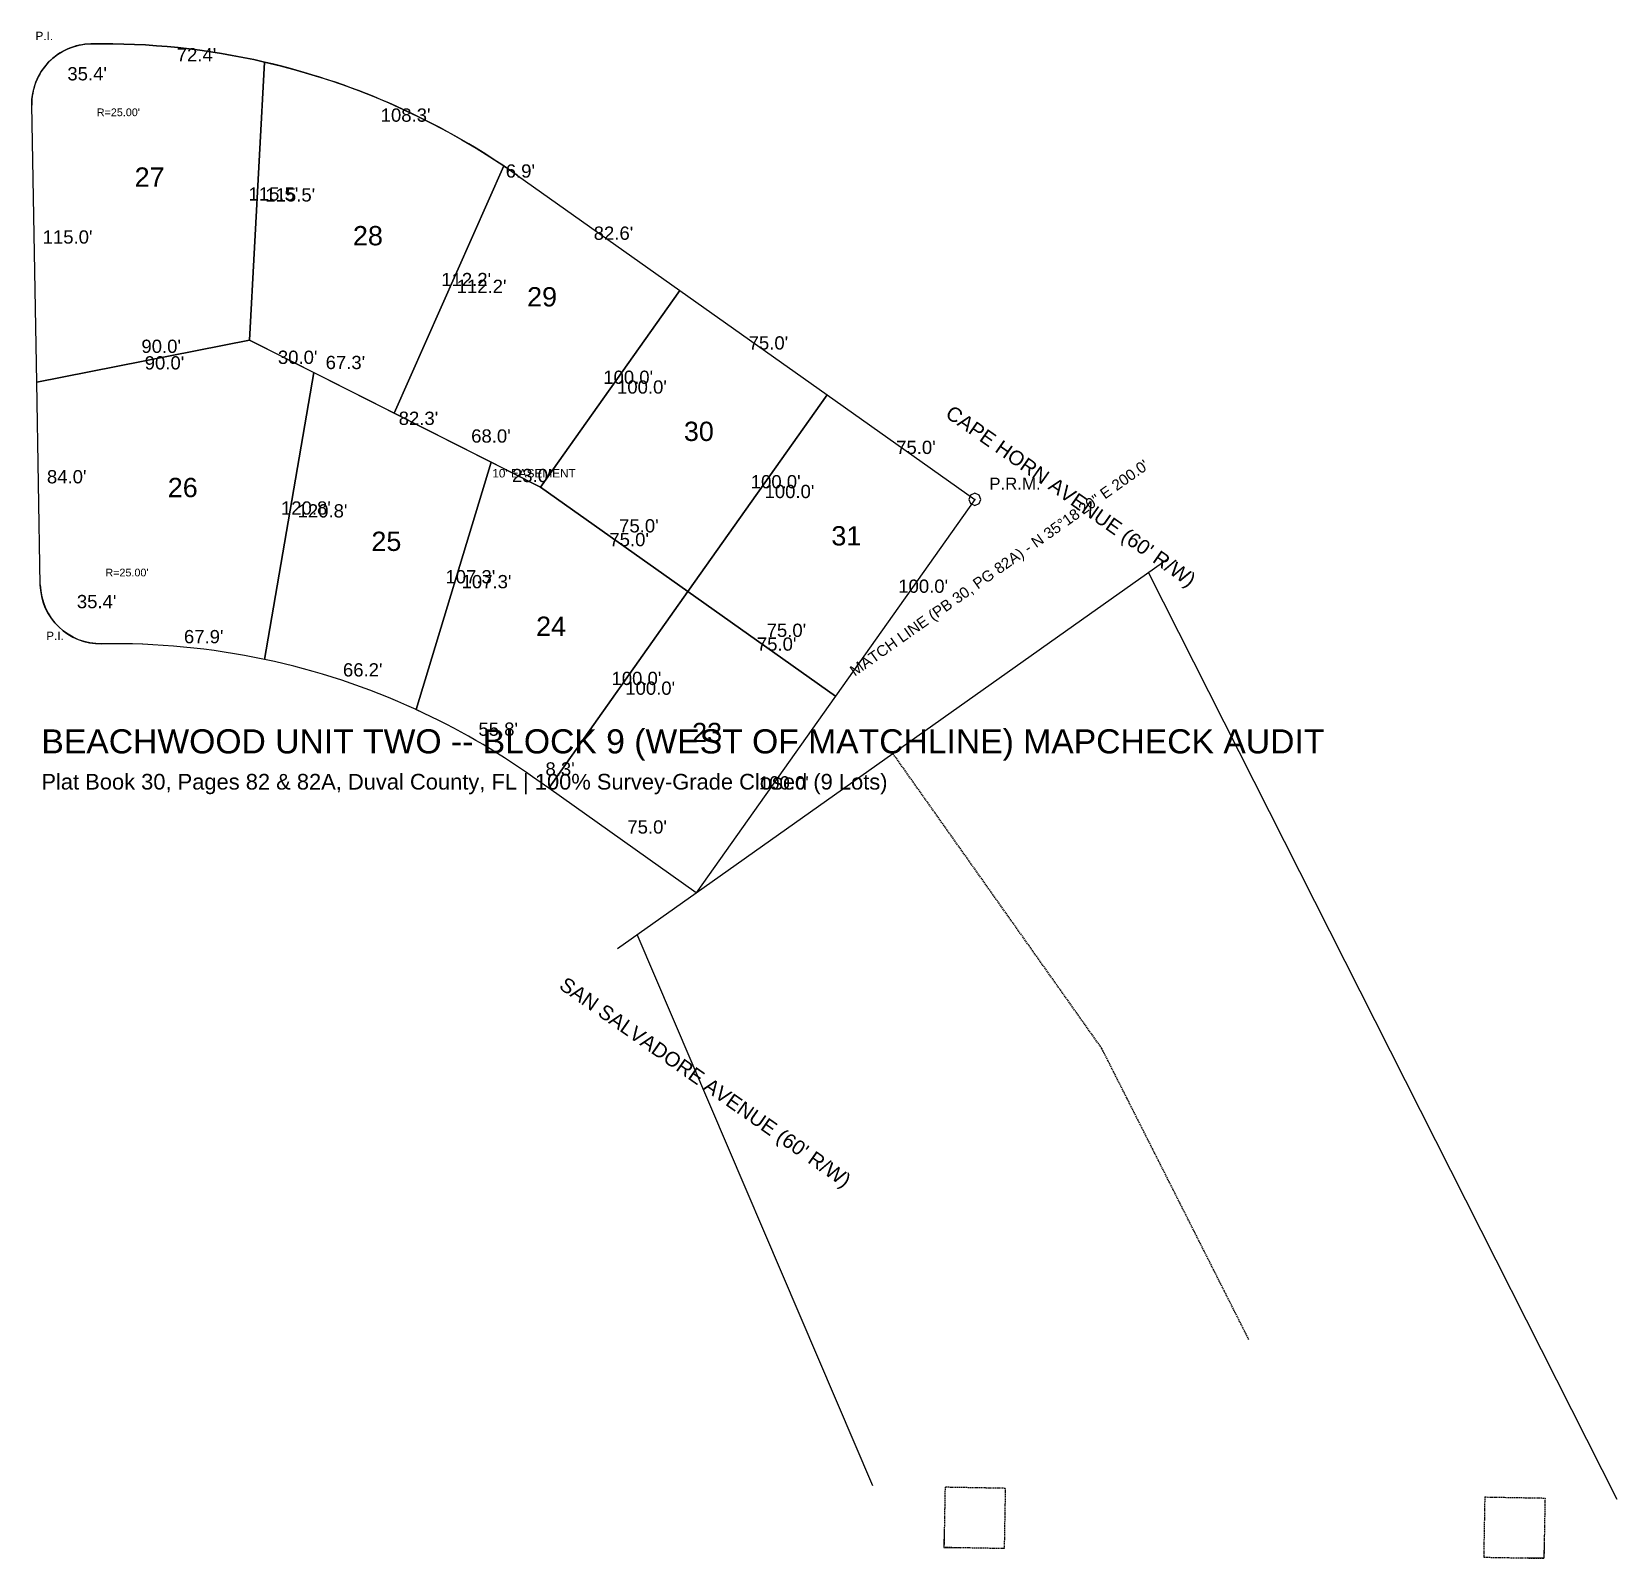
# Model space of a CAD drawing. Extents: x -276 to 382, y -276 to 357.
import ezdxf

# ---------------------------------------------------------------- set-up
doc = ezdxf.new("R2010")
doc.units = 0
for name, pattern in [('DASHED', [0.75, 0.5, -0.25]), ('ROT_-35.00', [0]), ('ROT_35.30', [0])]:
    doc.linetypes.add(name, pattern=pattern)
for name, color, linetype in [('CURVE', 6, 'CONTINUOUS'), ('DIM-LABELS', 3, 'CONTINUOUS'), ('EASEMENT', 3, 'DASHED'), ('LOT_LINE', 4, 'CONTINUOUS'), ('MATCHLINE', 7, 'CONTINUOUS'), ('MONUMENT', 2, 'CONTINUOUS'), ('RADIAL_LINE', 1, 'DASHED'), ('ROW_STREET', 2, 'CONTINUOUS'), ('STREET_CL', 2, 'Continuous'), ('TEXT-LABELS', 7, 'CONTINUOUS'), ('TITLEBLOCK', 2, 'CONTINUOUS')]:
    doc.layers.add(name, color=color, linetype=linetype)
doc.styles.get("Standard").update_dxf_attribs({"font": 'Arial'})

msp = doc.modelspace()

# ---------------------------------------------------------------- linework, layer by layer
at = {"layer": 'CURVE'}
for points in [[(-275.7334, 326.7585), (-275.657, 329.2107), (-275.3406, 331.6436), (-274.7873, 334.0338), (-274.0023, 336.3582), (-272.9933, 338.5945), (-271.77, 340.7211), (-270.3441, 342.7176), (-268.7293, 344.5647), (-266.9413, 346.2446), (-264.9973, 347.7412), (-262.9159, 349.04), (-260.7173, 350.1286), (-258.4225, 350.9964), (-256.0537, 351.6352), (-253.6337, 352.0386), (-251.1859, 352.2029)], [(-251.1859, 352.2029), (-246.6503, 352.2497), (-242.1146, 352.2272), (-237.5797, 352.1354), (-233.0468, 351.9744), (-228.5169, 351.7441), (-223.991, 351.4448), (-219.4702, 351.0763), (-214.9555, 350.6389), (-210.4481, 350.1325), (-205.9489, 349.5574), (-201.4591, 348.9137), (-196.9796, 348.2014), (-192.5114, 347.4208), (-188.0558, 346.5721), (-183.6136, 345.6555), (-179.1859, 344.6711)], [(-179.1866, 344.6712), (-172.5746, 343.0681), (-166.001, 341.314), (-159.4693, 339.4097), (-152.983, 337.3564), (-146.5454, 335.155), (-140.1599, 332.8067), (-133.8299, 330.3128), (-127.5586, 327.6746), (-121.3494, 324.8934), (-115.2056, 321.9707), (-109.1303, 318.908), (-103.1268, 315.707), (-97.1982, 312.3693), (-91.3475, 308.8967), (-85.578, 305.291), (-79.8925, 301.5541)], [(-79.8939, 301.5547), (-79.5359, 301.3131), (-79.1782, 301.0709), (-78.8208, 300.8282), (-78.4638, 300.585), (-78.1071, 300.3413), (-77.7508, 300.097), (-77.3949, 299.8523), (-77.0393, 299.607), (-76.684, 299.3612), (-76.3291, 299.1149), (-75.9746, 298.868), (-75.6205, 298.6207), (-75.2667, 298.3728), (-74.9132, 298.1245), (-74.5602, 297.8756), (-74.2074, 297.6262)], [(-246.7072, 103.2578), (-249.1594, 103.3329), (-251.5925, 103.648), (-253.983, 104.2), (-256.3078, 104.9837), (-258.5447, 105.9915), (-260.6719, 107.2137), (-262.6692, 108.6385), (-264.5172, 110.2522), (-266.1981, 112.0393), (-267.6957, 113.9825), (-268.9957, 116.0632), (-270.0855, 118.2613), (-270.9545, 120.5556), (-271.5945, 122.924), (-271.9993, 125.3438), (-272.165, 127.7915)], [(-179.1067, 96.7817), (-183.274, 97.6346), (-187.4529, 98.4282), (-191.6427, 99.1626), (-195.8424, 99.8374), (-200.0513, 100.4526), (-204.2686, 101.0081), (-208.4932, 101.5037), (-212.7245, 101.9393), (-216.9615, 102.3149), (-221.2034, 102.6304), (-225.4494, 102.8857), (-229.6986, 103.0808), (-233.9501, 103.2156), (-238.203, 103.2901), (-242.4567, 103.3043), (-246.71, 103.2581)], [(-116.2757, 75.9956), (-120.0548, 77.6974), (-123.857, 79.3468), (-127.6817, 80.9436), (-131.528, 82.4873), (-135.3953, 83.9777), (-139.2828, 85.4146), (-143.1899, 86.7976), (-147.1156, 88.1265), (-151.0593, 89.401), (-155.0203, 90.621), (-158.9978, 91.786), (-162.9909, 92.896), (-166.999, 93.9508), (-171.0213, 94.95), (-175.0571, 95.8936), (-179.1055, 96.7813)], [(-67.9726, 48.139), (-70.8326, 50.1395), (-73.7156, 52.1066), (-76.6214, 54.04), (-79.5494, 55.9395), (-82.4993, 57.8048), (-85.4707, 59.6356), (-88.4633, 61.4317), (-91.4765, 63.1929), (-94.51, 64.9189), (-97.5634, 66.6095), (-100.6363, 68.2644), (-103.7282, 69.8835), (-106.8387, 71.4665), (-109.9675, 73.0132), (-113.114, 74.5234), (-116.2779, 75.9969)]]:
    msp.add_lwpolyline(points, dxfattribs=at)
for centre, radius, start, end in [((-250.7374, 327.207), 25, 91.0278, 181.0278), ((-245.8571, 55.2407), 297.01, 77.0281, 91.028), ((-245.8598, 55.2413), 297.01, 56.0279, 77.0276), ((-245.8611, 55.2422), 297.01, 54.6946, 56.0276), ((-247.1682, 128.2536), 25, 181.0613, 271.0566), ((-241.3282, -196.6539), 299.96, 78.0281, 91.0275), ((-241.329, -196.6538), 299.96, 65.361, 78.0279), ((-241.3295, -196.6535), 299.96, 54.6947, 65.3609)]:
    msp.add_arc(centre, radius, start, end, dxfattribs=at)
at = {"layer": 'EASEMENT'}
for p, q in [((168.2987, -64.6186), (81.6082, 57.7937)), ((178.6689, -85.148), (168.2987, -64.6186)), ((215.7806, -158.6168), (178.6689, -85.148)), ((229.3069, -185.3943), (215.7806, -158.6168))]:
    msp.add_line(p, q, dxfattribs=at)
at = {"layer": 'LOT_LINE'}
for points in [[(-273.6706, 211.777), (-275.7334, 326.7585), (-275.657, 329.2107), (-275.3406, 331.6436), (-274.7873, 334.0338), (-274.0023, 336.3582), (-272.9933, 338.5945), (-271.77, 340.7211), (-270.3441, 342.7176), (-268.7293, 344.5647), (-266.9413, 346.2446), (-264.9973, 347.7412), (-262.9159, 349.04), (-260.7173, 350.1286), (-258.4225, 350.9964), (-256.0537, 351.6352), (-253.6337, 352.0386), (-251.1859, 352.2029), (-246.6503, 352.2497), (-242.1146, 352.2272), (-237.5797, 352.1354), (-233.0468, 351.9744), (-228.5169, 351.7441), (-223.991, 351.4448), (-219.4702, 351.0763), (-214.9555, 350.6389), (-210.4481, 350.1325), (-205.9489, 349.5574), (-201.4591, 348.9137), (-196.9796, 348.2014), (-192.5114, 347.4208), (-188.0558, 346.5721), (-183.6136, 345.6555), (-179.1866, 344.6712), (-185.3943, 229.3069)], [(-185.3943, 229.3069), (-179.1866, 344.6712), (-172.5746, 343.0681), (-166.001, 341.314), (-159.4693, 339.4097), (-152.983, 337.3564), (-146.5454, 335.155), (-140.1599, 332.8067), (-133.8299, 330.3128), (-127.5586, 327.6746), (-121.3494, 324.8934), (-115.2056, 321.9707), (-109.1303, 318.908), (-103.1268, 315.707), (-97.1982, 312.3693), (-91.3475, 308.8967), (-85.578, 305.291), (-79.8939, 301.5547), (-125.3144, 198.9583)], [(-125.3144, 198.9583), (-79.8939, 301.5547), (-79.5359, 301.3131), (-79.1782, 301.0709), (-78.8208, 300.8282), (-78.4638, 300.585), (-78.1071, 300.3413), (-77.7508, 300.097), (-77.3949, 299.8523), (-77.0393, 299.607), (-76.684, 299.3612), (-76.3291, 299.1149), (-75.9746, 298.868), (-75.6205, 298.6207), (-75.2667, 298.3728), (-74.9132, 298.1245), (-74.5602, 297.8756), (-74.2087, 297.6271), (-6.8249, 249.9068), (-64.6186, 168.2987)], [(-64.6186, 168.2987), (-6.8249, 249.9068), (54.3812, 206.5616), (-3.4124, 124.9534)], [(-273.6706, 211.777), (-185.3943, 229.3069), (-158.6168, 215.7806), (-179.1067, 96.7817), (-183.274, 97.6346), (-187.4529, 98.4282), (-191.6427, 99.1626), (-195.8424, 99.8374), (-200.0513, 100.4526), (-204.2686, 101.0081), (-208.4932, 101.5037), (-212.7245, 101.9393), (-216.9615, 102.3149), (-221.2034, 102.6304), (-225.4494, 102.8857), (-229.6986, 103.0808), (-233.9501, 103.2156), (-238.203, 103.2901), (-242.4567, 103.3043), (-246.7072, 103.2578), (-249.1594, 103.3329), (-251.5925, 103.648), (-253.983, 104.2), (-256.3078, 104.9837), (-258.5447, 105.9915), (-260.6719, 107.2137), (-262.6692, 108.6385), (-264.5172, 110.2522), (-266.1981, 112.0393), (-267.6957, 113.9825), (-268.9957, 116.0632), (-270.0855, 118.2613), (-270.9545, 120.5556), (-271.5945, 122.924), (-271.9993, 125.3438), (-272.1639, 127.7905)], [(-179.1067, 96.7817), (-158.6168, 215.7806), (-85.148, 178.6689), (-116.2757, 75.9956), (-120.0548, 77.6974), (-123.857, 79.3468), (-127.6817, 80.9436), (-131.528, 82.4873), (-135.3953, 83.9777), (-139.2828, 85.4146), (-143.1899, 86.7976), (-147.1156, 88.1265), (-151.0593, 89.401), (-155.0203, 90.621), (-158.9978, 91.786), (-162.9909, 92.896), (-166.999, 93.9508), (-171.0213, 94.95), (-175.0571, 95.8936)], [(-3.4124, 124.9534), (54.3812, 206.5616), (115.5874, 163.2163), (57.7937, 81.6082)], [(-116.2757, 75.9956), (-85.148, 178.6689), (-64.6186, 168.2987), (-3.4124, 124.9534), (-61.191, 43.3364), (-67.9726, 48.139), (-70.8326, 50.1395), (-73.7156, 52.1066), (-76.6214, 54.04), (-79.5494, 55.9395), (-82.4993, 57.8048), (-85.4707, 59.6356), (-88.4633, 61.4317), (-91.4765, 63.1929), (-94.51, 64.9189), (-97.5634, 66.6095), (-100.6363, 68.2644), (-103.7282, 69.8835), (-106.8387, 71.4665), (-109.9675, 73.0132), (-113.114, 74.5234)], [(-61.191, 43.3364), (-3.4124, 124.9534), (57.7937, 81.6082), (0, 0)]]:
    msp.add_lwpolyline(points, close=True, dxfattribs=at)
at = {"layer": 'MATCHLINE'}
for p, q in [((163.2163, 115.5874), (195.8596, 138.7048)), ((0, 0), (163.2163, 115.5874)), ((-32.6433, -23.1175), (0, 0))]:
    msp.add_line(p, q, dxfattribs=at)
at = {"layer": 'MONUMENT'}
msp.add_lwpolyline([(118.0874, 163.2163), (117.3551, 164.9841), (115.5874, 165.7163), (113.8196, 164.9841), (113.0874, 163.2163), (113.8196, 161.4485), (115.5874, 160.7163), (117.3551, 161.4485)], close=True, dxfattribs=at)
msp.add_point((115.5874, 163.2163), dxfattribs=at)
at = {"layer": 'RADIAL_LINE'}
for p, q in [((103.2578, -246.7072), (102.7946, -271.7155)), ((128.239, -247.1679), (103.2578, -246.7072)), ((128.239, -247.1679), (127.7905, -272.1639)), ((327.207, -250.7374), (326.7585, -275.7334)), ((327.207, -250.7374), (352.2029, -251.1859)), ((352.2029, -251.1859), (351.7545, -276.1818)), ((127.7905, -272.1639), (102.7946, -271.7155)), ((326.7585, -275.7334), (351.7545, -276.1818))]:
    msp.add_line(p, q, dxfattribs=at)
at = {"layer": 'ROW_STREET'}
for p, q in [((102.9201, -264.7166), (102.7946, -271.7155)), ((351.8801, -269.183), (351.7545, -276.1818)), ((102.7946, -271.7155), (109.7934, -271.841)), ((351.7545, -276.1818), (344.7556, -276.0563))]:
    msp.add_line(p, q, dxfattribs=at)
at = {"layer": 'STREET_CL'}
for p, q in [((382.1981, -251.724), (187.6988, 132.9255)), ((73.2627, -246.1691), (-24.4824, -17.3381))]:
    msp.add_line(p, q, dxfattribs=at)

# ---------------------------------------------------------------- texts
at = {"layer": 'DIM-LABELS'}
for s, height, p in [('P.I.', 3.5, (-274.1818, 353.7545)), ("72.4'", 5.5, (-215.5504, 344.956)), ("35.4'", 5.5, (-260.9408, 337.0506)), ("108.3'", 5.5, (-130.9343, 319.9026)), ("6.9'", 5.5, (-79.0407, 296.7113)), ("115.5'", 5.5, (-185.7854, 287.1771)), ("115.5'", 5.5, (-178.7955, 286.801)), ("82.6'", 5.5, (-42.5396, 270.9107)), ("115.0'", 5.5, (-271.2026, 269.3306)), ("112.2'", 5.5, (-105.8046, 251.6734)), ("112.2'", 5.5, (-99.4038, 248.8397)), ("75.0'", 5.5, (21.7554, 225.3779)), ("90.0'", 5.5, (-230.2142, 223.9749)), ("30.0'", 5.5, (-173.5836, 219.4197)), ("90.0'", 5.5, (-228.8508, 217.109)), ("67.3'", 5.5, (-153.7763, 217.2567)), ("100.0'", 5.5, (-38.578, 211.1255)), ("100.0'", 5.5, (-32.8654, 207.08)), ("82.3'", 5.5, (-123.4605, 194.1007)), ("68.0'", 5.5, (-93.3884, 186.7526)), ("75.0'", 5.5, (82.9615, 182.0327)), ("84.0'", 5.5, (-269.4178, 169.8466)), ("23.0'", 5.5, (-76.4614, 170.3597)), ("100.0'", 5.5, (22.6281, 167.7803)), ("100.0'", 5.5, (28.3407, 163.7347)), ("120.8'", 5.5, (-172.311, 156.8751)), ("120.8'", 5.5, (-165.4125, 155.6872)), ("75.0'", 5.5, (-31.9927, 149.4823)), ("75.0'", 5.5, (-36.0383, 143.7698)), ("107.3'", 5.5, (-104.0613, 128.3477)), ("107.3'", 5.5, (-97.3624, 126.3168)), ("100.0'", 5.5, (83.8342, 124.435)), ("35.4'", 5.5, (-257.0068, 118.0444)), ('P.I.', 3.5, (-269.7155, 104.7946)), ("67.9'", 5.5, (-212.5732, 103.5038)), ("75.0'", 5.5, (25.1678, 100.4245)), ("75.0'", 5.5, (29.2134, 106.1371)), ("66.2'", 5.5, (-146.5919, 89.7116)), ("100.0'", 5.5, (-35.1584, 86.1672)), ("100.0'", 5.5, (-29.4451, 82.1226)), ("55.8'", 5.5, (-90.3756, 65.0993)), ("8.3'", 5.5, (-62.559, 48.594)), ("100.0'", 5.5, (26.0406, 42.8269)), ("75.0'", 5.5, (-28.5727, 24.5244))]:
    msp.add_text(s, height=height, dxfattribs=at).set_placement(p)
at = {"layer": 'EASEMENT'}
msp.add_text("10' EASEMENT", height=3.5, dxfattribs=at).set_placement((-84.6186, 172.2987))
at = {"layer": 'MATCHLINE', "linetype": 'ROT_35.30'}
msp.add_text('MATCH LINE (PB 30, PG 82A) - N 35%%d18\'20" E 200.0\'', height=4.5, rotation=35.3, dxfattribs=at).set_placement((65.7937, 89.6082))
at = {"layer": 'MONUMENT'}
msp.add_text('P.R.M.', height=5, dxfattribs=at).set_placement((121.5874, 167.2163))
at = {"layer": 'ROW_STREET', "linetype": 'ROT_-35.00'}
for s, p in [("CAPE HORN AVENUE (60' R/W)", (102.9255, 197.6988)), ("SAN SALVADORE AVENUE (60' R/W)", (-57.3381, -39.4824))]:
    msp.add_text(s, height=6, rotation=-35, dxfattribs=at).set_placement(p)
at = {"layer": 'TEXT-LABELS'}
for s, height, p in [("R=25.00'", 3.2, (-248.7374, 322.207)), ('27', 8, (-233.0342, 292.9433)), ('28', 8, (-142.4473, 268.6228)), ('29', 8, (-70.1721, 243.2691)), ('30', 8, (-5.1187, 187.4301)), ('26', 8, (-219.2766, 164.1158)), ('31', 8, (56.0875, 144.0849)), ('25', 8, (-134.7868, 141.8067)), ("R=25.00'", 3.2, (-245.1679, 131.239)), ('24', 8, (-66.4364, 106.5653)), ('23', 8, (-1.7024, 62.4745))]:
    msp.add_text(s, height=height, dxfattribs=at).set_placement(p)
at = {"layer": 'TITLEBLOCK'}
for s, height, p in [('BEACHWOOD UNIT TWO -- BLOCK 9 (WEST OF MATCHLINE) MAPCHECK AUDIT', 10, (-271.7155, 57.7946)), ('Plat Book 30, Pages 82 & 82A, Duval County, FL | 100% Survey-Grade Closed (9 Lots)', 6.5, (-271.7155, 42.7946))]:
    msp.add_text(s, height=height, dxfattribs=at).set_placement(p)

doc.saveas('drawing.dxf')
